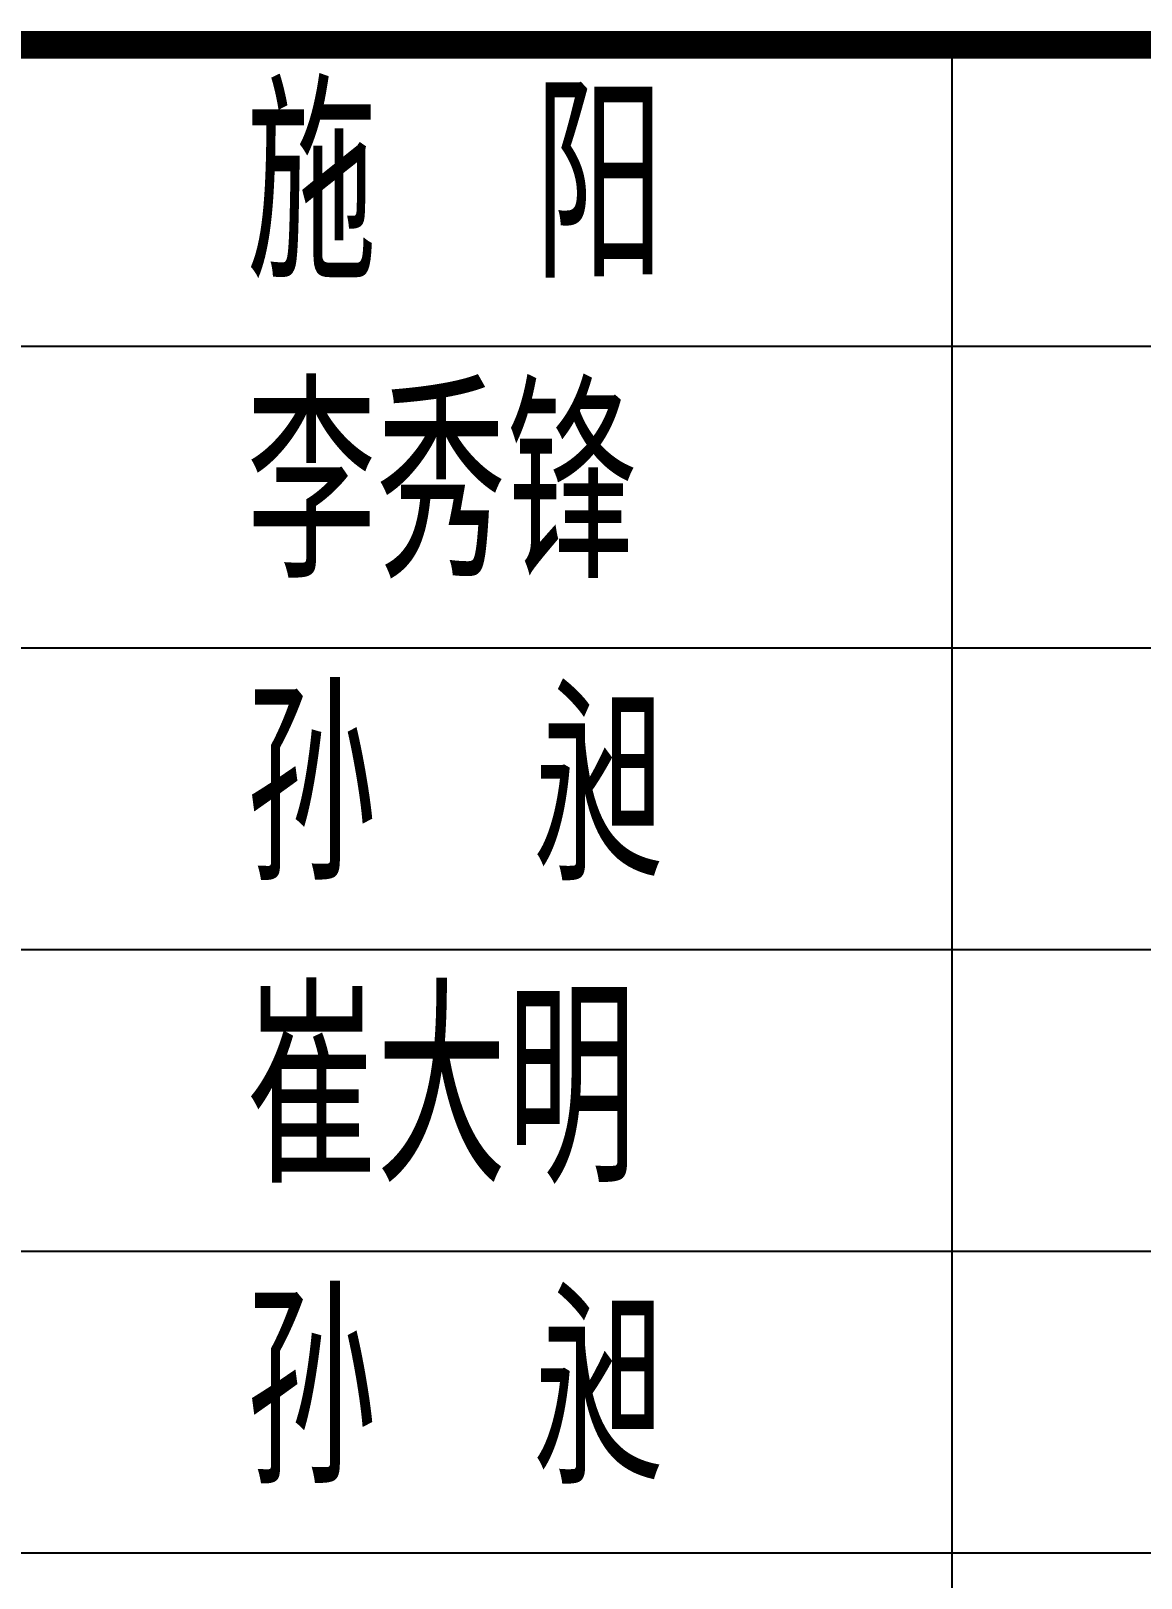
# Model space of a CAD drawing. Extents: x 2430613 to 2739493, y -1540945 to -971137.
# Drawn here: x 2625109 to 2627500, y -1278075 to -1274741 of the extents above; entities that cross this region are included whole.
import ezdxf

# ---------------------------------------------------------------- set-up
doc = ezdxf.new("R2010")
doc.units = 0
doc.header["$LTSCALE"] = 1000
doc.header["$MEASUREMENT"] = 0
doc.layers.add('0S-图框文字', color=51, linetype='CONTINUOUS', lineweight=18)
doc.layers.add('T-TK', color=157, linetype='CONTINUOUS')
doc.layers.add('照明平面标注层', color=111, linetype='CONTINUOUS')
doc.styles.add('TSSD_Dimension', font='Tssdeng.shx', dxfattribs={"width": 0.7, "bigfont": 'hztxt.shx'})

# ---------------------------------------------------------------- blocks, each defined once
blk = doc.blocks.new('A0-DWF')
at = {"layer": 'T-TK'}
for p, q in [((6500, -75306.8), (6500, -70756.8)), ((10500, -71406.8), (2500, -71406.8)), ((10500, -72056.8), (2500, -72056.8)), ((10500, -72706.8), (2500, -72706.8)), ((10500, -73356.8), (2500, -73356.8)), ((10500, -74006.8), (2500, -74006.8))]:
    blk.add_line(p, q, dxfattribs=at)
at = {"layer": 'T-TK', "const_width": 60}
blk.add_lwpolyline([(10500, -70756.8), (2500, -70756.8)], dxfattribs=at)
at = {"layer": '0S-图框文字', "style": 'TSSD_Dimension', "width": 0.7}
for s, p in [('施  阳', (4980, -71259.3)), ('李秀锋', (4980, -71906.2)), ('孙  昶', (4980, -72557.8)), ('崔大明', (4980, -73207.8)), ('孙  昶', (4980, -73857.8))]:
    blk.add_text(s, height=400, dxfattribs=at).set_placement(p)

msp = doc.modelspace()

# ---------------------------------------------------------------- block references
at = {"layer": '照明平面标注层'}
msp.add_blockref('A0-DWF', (2620593.302, -1204014.589), dxfattribs=at)

doc.saveas('drawing.dxf')
